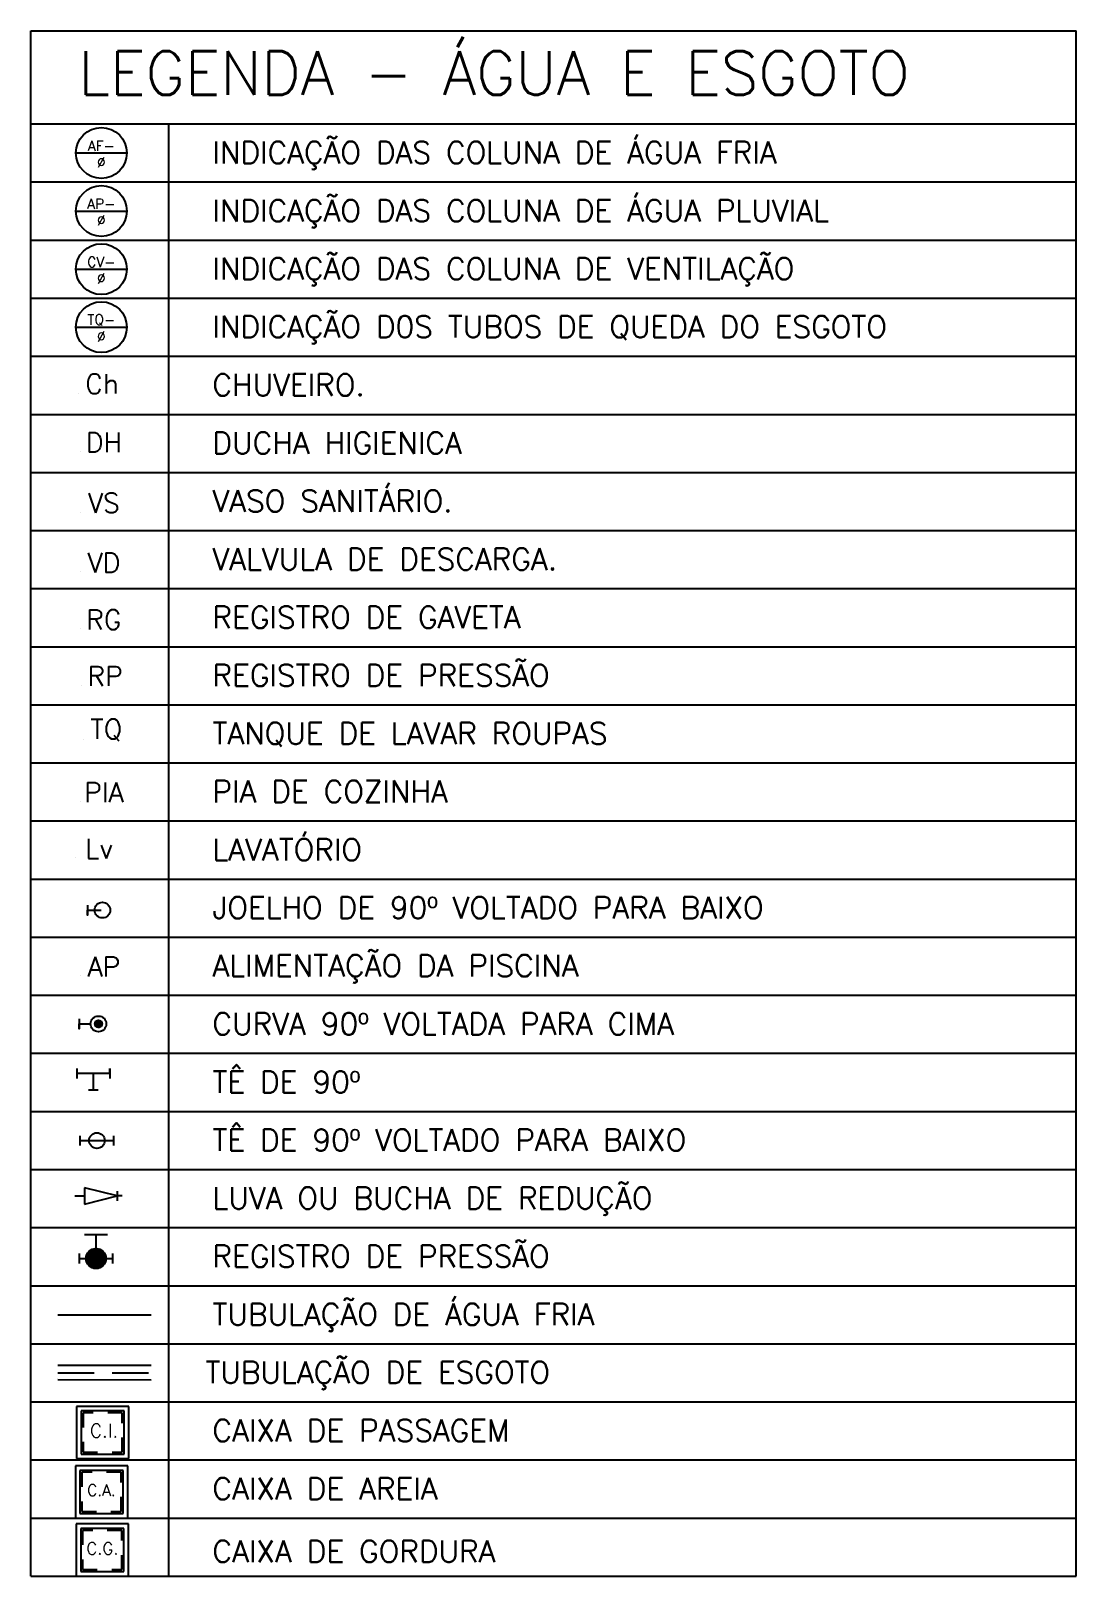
# Model space of a CAD drawing. Header units: millimetres. Extents: x -1292 to 2253, y 326 to 453.
# Drawn here: x 2198.53 to 2205.72, y 373.54 to 384.18 of the extents above; entities that cross this region are included whole.
import ezdxf
from ezdxf.enums import TextEntityAlignment as Align

# ---------------------------------------------------------------- set-up
doc = ezdxf.new("R2010")
doc.units = ezdxf.units.MM
doc.header["$LTSCALE"] = 0.5
doc.linetypes.add('HIDDEN', pattern=[9.525, 6.35, -3.175])
doc.linetypes.add('HIDDENX2', pattern=[0.75, 0.5, -0.25])
for name, color, linetype in [('Eixo', 4, 'HIDDENX2'), ('HIDROGRAFIA', 4, 'Continuous'), ('TUBULAÇÃO_ESGOTO', 5, 'Continuous'), ('TUBULAÇÃO_HIDRÁULICA', 5, 'Continuous'), ('TXT_0', 7, 'Continuous'), ('TXT_1', 2, 'Continuous'), ('TXT_2', 6, 'Continuous')]:
    doc.layers.add(name, color=color, linetype=linetype)
doc.styles.add('ADITIVOCAD', font='ROMANS.shx')
doc.styles.add('R80', font='simplex.shx', dxfattribs={"height": 12})

# ---------------------------------------------------------------- blocks, each defined once
blk = doc.blocks.new('Adh_Afn')
blk.add_line((-0.25, 0), (0.25, 0))
blk.add_circle((0, 0), 0.25)
at = {"flags": 8}
for tag, p in [('$AF', (0, 0.07)), ('$DIAM', (0, -0.091))]:
    blk.add_attdef(tag, text='', height=0.1, dxfattribs=at).set_placement(p, align=Align.MIDDLE)
blk = doc.blocks.new('ADH_HIUTILIZ1')
blk.add_line((0.12, 0), (0.12, 0))
at = {"flags": 8}
blk.add_attdef('$N', text='', height=0.09, dxfattribs=at).set_placement((0.2262, 0.0422), align=Align.MIDDLE)
blk = doc.blocks.new('Adh_cx_j90b')
blk.add_lwpolyline([(-0.068, 0.0225), (-0.068, -0.0225), (-0.068, 0), (-0.0056, 0)])
blk.add_circle((0, 0), 0.0359)
blk = doc.blocks.new('Adh_cx_c90c')
h = blk.add_hatch()
h.set_pattern_fill('_U', color=256, scale=0.002, angle=45, style=0, double=1, pattern_type=0)
h.set_pattern_definition([(45, (-6.0733674, -5.0413484), (-0.00141421356, 0.00141421356), []), (135, (-6.0733674, -5.0413484), (-0.00141421356, -0.00141421356), [])])
h.paths.add_polyline_path([(-0.017, 0, 1), (0.017, 0, 1)])
blk.add_lwpolyline([(-0.088, 0.0225), (-0.088, -0.0225), (-0.088, 0), (-0.0359, 0)])
for radius in [0.0359, 0.017]:
    blk.add_circle((0, 0), radius)
blk = doc.blocks.new('Adh_cx_te90')
for p, q in [((-0.075, -0.0225), (-0.075, 0.0225)), ((0.075, 0), (-0.075, 0)), ((0, -0.075), (0, 0)), ((0.075, 0), (0.075, 0.0225)), ((0.075, 0.0225), (0.075, -0.0225)), ((-0.0225, -0.075), (0.0225, -0.075))]:
    blk.add_line(p, q)
blk = doc.blocks.new('Adh_cx_te90b')
for p, q in [((-0.078, 0.0225), (-0.078, -0.0225)), ((-0.078, 0), (0.078, 0)), ((0.078, -0.0225), (0.078, 0.0225))]:
    blk.add_line(p, q)
blk.add_circle((0, 0), 0.0359)
blk = doc.blocks.new('Adh_cx_lvr')
for p, q in [((0, 0), (-0.15, 0.0375)), ((-0.15, 0.0375), (-0.15, -0.0375)), ((-0.15, -0.0375), (0, 0)), ((0, 0.0225), (0, -0.0225)), ((-0.195, 0), (-0.15, 0)), ((0.0225, 0), (0, 0))]:
    blk.add_line(p, q)
blk = doc.blocks.new('Adh_acs_rg')
h = blk.add_hatch()
h.set_pattern_fill('_U', color=256, scale=0.002, angle=45, style=0, double=1)
h.set_pattern_definition([(45, (-7.4131718, -5.1711377), (-0.00141421356, 0.00141421356), []), (135, (-7.4131718, -5.1711377), (-0.00141421356, -0.00141421356), [])])
h.paths.add_polyline_path([(-0.046, 0, 1), (0.046, 0, 1)])
for p, q in [((0.0525, 0.1082), (-0.0525, 0.1082)), ((0, 0.046), (0, 0.1082)), ((-0.078, 0.0225), (-0.078, -0.0225)), ((0.078, -0.0225), (0.078, 0.0225)), ((-0.078, 0), (-0.046, 0)), ((0.046, 0), (0.078, 0))]:
    blk.add_line(p, q)
blk.add_circle((0, 0), 0.046)
blk = doc.blocks.new('Adhs_RefTbl')
at = {"color": 0, "linetype": 'ByBlock', "ltscale": 0.5}
blk.add_line((-0.321, 0), (0.321, 0), dxfattribs=at)
blk = doc.blocks.new('inp_cx')
for p, q in [((40, 40), (-40, 40)), ((-40, 40), (-40, -40)), ((40, -40), (40, 40)), ((-40, -40), (40, -40))]:
    blk.add_line(p, q)
at = {"color": 1, "linetype": 'Continuous', "ltscale": 0.5}
for p, q in [((33, 33), (-33, 33)), ((-33, 33), (-33, -33)), ((33, -33), (33, 33)), ((-33, -33), (33, -33))]:
    blk.add_line(p, q, dxfattribs=at)
at = {"color": 1, "linetype": 'HIDDEN', "ltscale": 0.5}
for p, q in [((30, 30), (-30, 30)), ((-30, 30), (-30, -30)), ((30, -30), (30, 30)), ((-30, -30), (30, -30))]:
    blk.add_line(p, q, dxfattribs=at)
at = {"style": 'R80'}
blk.add_text('C.I.', height=20.59, dxfattribs=at).set_placement((-19.6, -7.5))
blk = doc.blocks.new('_cxgordu')
for p, q in [((40, 40), (-40, 40)), ((-40, 40), (-40, -40)), ((40, -40), (40, 40)), ((-40, -40), (40, -40))]:
    blk.add_line(p, q)
at = {"color": 1, "linetype": 'Continuous', "ltscale": 0.5}
for p, q in [((33, 33), (-33, 33)), ((-33, 33), (-33, -33)), ((33, -33), (33, 33)), ((-33, -33), (33, -33))]:
    blk.add_line(p, q, dxfattribs=at)
at = {"color": 1, "linetype": 'HIDDEN', "ltscale": 0.5}
for p, q in [((30, 30), (-30, 30)), ((-30, 30), (-30, -30)), ((30, -30), (30, 30)), ((-30, -30), (30, -30))]:
    blk.add_line(p, q, dxfattribs=at)
at = {"style": 'R80'}
blk.add_text('C.G.', height=18.48, dxfattribs=at).set_placement((-24.3, -6.9))
blk = doc.blocks.new('_cxareia')
for p, q in [((40, 40), (-40, 40)), ((-40, 40), (-40, -40)), ((40, -40), (40, 40)), ((-40, -40), (40, -40))]:
    blk.add_line(p, q)
at = {"color": 1, "linetype": 'Continuous', "ltscale": 0.5}
for p, q in [((33, 33), (-33, 33)), ((-33, 33), (-33, -33)), ((33, -33), (33, 33)), ((-33, -33), (33, -33))]:
    blk.add_line(p, q, dxfattribs=at)
at = {"color": 1, "linetype": 'HIDDEN', "ltscale": 0.5}
for p, q in [((30, 30), (-30, 30)), ((-30, 30), (-30, -30)), ((30, -30), (30, 30)), ((-30, -30), (30, -30))]:
    blk.add_line(p, q, dxfattribs=at)
at = {"style": 'R80'}
blk.add_text('C.A.', height=17.28, dxfattribs=at).set_placement((-22, -6.1))

msp = doc.modelspace()

# ---------------------------------------------------------------- linework, layer by layer
at = {"layer": 'Eixo'}
msp.add_line((2198.712, 374.938), (2199.354, 374.937), dxfattribs=at)
at = {"layer": 'TUBULAÇÃO_ESGOTO'}
for p, q in [((2199.354, 374.987), (2198.712, 374.988)), ((2199.354, 374.887), (2198.712, 374.888))]:
    msp.add_line(p, q, dxfattribs=at)
at = {"layer": 'TXT_1'}
for p, q in [((2198.527, 373.537), (2198.527, 384.177)), ((2198.527, 384.177), (2205.721, 384.177)), ((2198.527, 373.537), (2198.527, 384.177)), ((2205.721, 373.537), (2205.721, 384.177)), ((2198.527, 383.537), (2205.721, 383.537)), ((2199.477, 373.537), (2199.477, 383.537)), ((2198.527, 383.137), (2205.721, 383.137)), ((2198.527, 382.737), (2205.721, 382.737)), ((2198.527, 382.337), (2205.721, 382.337)), ((2198.527, 381.937), (2205.721, 381.937)), ((2198.527, 381.537), (2205.721, 381.537)), ((2198.527, 381.137), (2205.721, 381.137)), ((2198.527, 380.737), (2205.721, 380.737)), ((2198.527, 380.337), (2205.721, 380.337)), ((2198.527, 379.937), (2205.721, 379.937)), ((2198.527, 379.537), (2205.721, 379.537)), ((2198.527, 379.137), (2205.721, 379.137)), ((2198.527, 378.737), (2205.721, 378.737)), ((2198.527, 378.337), (2205.721, 378.337)), ((2198.527, 377.937), (2205.721, 377.937)), ((2198.527, 377.537), (2205.721, 377.537)), ((2198.527, 377.537), (2205.721, 377.537)), ((2198.527, 377.137), (2205.721, 377.137)), ((2198.527, 376.737), (2205.721, 376.737)), ((2198.527, 376.337), (2205.721, 376.337)), ((2198.527, 375.937), (2205.721, 375.937)), ((2198.527, 375.537), (2205.721, 375.537)), ((2198.527, 375.537), (2205.721, 375.537)), ((2198.527, 375.137), (2205.721, 375.137)), ((2198.527, 374.737), (2205.721, 374.737)), ((2198.527, 374.337), (2205.721, 374.337)), ((2198.527, 373.937), (2205.721, 373.937)), ((2198.527, 373.537), (2205.721, 373.537))]:
    msp.add_line(p, q, dxfattribs=at)

# ---------------------------------------------------------------- block references
at = {"layer": 'HIDROGRAFIA', "xscale": 0.004500000000462023, "yscale": 0.004500000000007276, "zscale": 0.0045}
for name, p in [('inp_cx', (2199.021, 374.526)), ('_cxareia', (2199.013, 374.117)), ('_cxgordu', (2199.018, 373.717))]:
    msp.add_blockref(name, p, dxfattribs=at)
at = {"layer": 'TUBULAÇÃO_HIDRÁULICA'}
msp.add_blockref('Adhs_RefTbl', (2199.033, 375.337), dxfattribs=at)
at = {"layer": 'TXT_1'}
ref = msp.add_blockref('Adh_Afn', (2199.012, 383.337), dxfattribs=dict(at, xscale=0.6999999999998181, yscale=0.6999999999998181, zscale=0.7))
ref.add_attrib('$AF', 'AF-', dxfattribs={"layer": '0', "height": 0.07, "style": 'ADITIVOCAD', "flags": 8}).set_placement((2199.012, 383.386), align=Align.MIDDLE)
ref.add_attrib('$DIAM', '%%C', dxfattribs={"layer": '0', "height": 0.07, "style": 'ADITIVOCAD', "flags": 8}).set_placement((2199.012, 383.274), align=Align.MIDDLE)
ref = msp.add_blockref('Adh_Afn', (2199.012, 382.937), dxfattribs=dict(at, xscale=0.6999999999998181, yscale=0.6999999999998181, zscale=0.7))
ref.add_attrib('$AF', 'AP-', dxfattribs={"layer": '0', "height": 0.07, "style": 'ADITIVOCAD', "flags": 8}).set_placement((2199.012, 382.986), align=Align.MIDDLE)
ref.add_attrib('$DIAM', '%%C', dxfattribs={"layer": '0', "height": 0.07, "style": 'ADITIVOCAD', "flags": 8}).set_placement((2199.012, 382.874), align=Align.MIDDLE)
ref = msp.add_blockref('Adh_Afn', (2199.012, 382.537), dxfattribs=dict(at, xscale=0.6999999999998181, yscale=0.6999999999998181, zscale=0.7))
ref.add_attrib('$AF', 'CV-', dxfattribs={"layer": '0', "height": 0.07, "style": 'ADITIVOCAD', "flags": 8}).set_placement((2199.012, 382.586), align=Align.MIDDLE)
ref.add_attrib('$DIAM', '%%C', dxfattribs={"layer": '0', "height": 0.07, "style": 'ADITIVOCAD', "flags": 8}).set_placement((2199.012, 382.474), align=Align.MIDDLE)
ref = msp.add_blockref('Adh_Afn', (2199.012, 382.137), dxfattribs=dict(at, xscale=0.6999999999998181, yscale=0.6999999999998181, zscale=0.7))
ref.add_attrib('$AF', 'TQ-', dxfattribs={"layer": '0', "height": 0.07, "style": 'ADITIVOCAD', "flags": 8}).set_placement((2199.012, 382.186), align=Align.MIDDLE)
ref.add_attrib('$DIAM', '%%C', dxfattribs={"layer": '0', "height": 0.07, "style": 'ADITIVOCAD', "flags": 8}).set_placement((2199.012, 382.074), align=Align.MIDDLE)
ref = msp.add_blockref('ADH_HIUTILIZ1', (2198.677, 381.683), dxfattribs=dict(at, xscale=1.5, yscale=1.5, zscale=1.5))
ref.add_attrib('$N', 'Ch', dxfattribs={"layer": '0', "height": 0.135, "style": 'ADITIVOCAD', "flags": 8}).set_placement((2199.016, 381.747), align=Align.MIDDLE)
ref = msp.add_blockref('ADH_HIUTILIZ1', (2198.69, 381.281), dxfattribs=dict(at, xscale=1.5, yscale=1.5, zscale=1.5))
ref.add_attrib('$N', 'DH', dxfattribs={"layer": '0', "height": 0.135, "style": 'ADITIVOCAD', "flags": 8}).set_placement((2199.029, 381.344), align=Align.MIDDLE)
ref = msp.add_blockref('ADH_HIUTILIZ1', (2198.69, 380.863), dxfattribs=dict(at, xscale=1.5, yscale=1.5, zscale=1.5))
ref.add_attrib('$N', 'VS', dxfattribs={"layer": '0', "height": 0.135, "style": 'ADITIVOCAD', "flags": 8}).set_placement((2199.029, 380.927), align=Align.MIDDLE)
ref = msp.add_blockref('ADH_HIUTILIZ1', (2198.69, 380.452), dxfattribs=dict(at, xscale=1.5, yscale=1.5, zscale=1.5))
ref.add_attrib('$N', 'VD', dxfattribs={"layer": '0', "height": 0.135, "style": 'ADITIVOCAD', "flags": 8}).set_placement((2199.029, 380.515), align=Align.MIDDLE)
ref = msp.add_blockref('ADH_HIUTILIZ1', (2198.69, 380.06), dxfattribs=dict(at, xscale=1.5, yscale=1.5, zscale=1.5))
ref.add_attrib('$N', 'RG', dxfattribs={"layer": '0', "height": 0.135, "style": 'ADITIVOCAD', "flags": 8}).set_placement((2199.029, 380.123), align=Align.MIDDLE)
ref = msp.add_blockref('ADH_HIUTILIZ1', (2198.698, 379.67), dxfattribs=dict(at, xscale=1.5, yscale=1.5, zscale=1.5))
ref.add_attrib('$N', 'RP', dxfattribs={"layer": '0', "height": 0.135, "style": 'ADITIVOCAD', "flags": 8}).set_placement((2199.037, 379.734), align=Align.MIDDLE)
ref = msp.add_blockref('ADH_HIUTILIZ1', (2198.707, 379.299), dxfattribs=dict(at, xscale=1.5, yscale=1.5, zscale=1.5))
ref.add_attrib('$N', 'TQ', dxfattribs={"layer": '0', "height": 0.135, "style": 'ADITIVOCAD', "flags": 8}).set_placement((2199.046, 379.363), align=Align.MIDDLE)
ref = msp.add_blockref('ADH_HIUTILIZ1', (2198.69, 378.87), dxfattribs=dict(at, xscale=1.5, yscale=1.5, zscale=1.5))
ref.add_attrib('$N', 'PIA', dxfattribs={"layer": '0', "height": 0.135, "style": 'ADITIVOCAD', "flags": 8}).set_placement((2199.029, 378.934), align=Align.MIDDLE)
ref = msp.add_blockref('ADH_HIUTILIZ1', (2198.656, 378.484), dxfattribs=dict(at, xscale=1.5, yscale=1.5, zscale=1.5))
ref.add_attrib('$N', 'Lv', dxfattribs={"layer": '0', "height": 0.135, "style": 'ADITIVOCAD', "flags": 8}).set_placement((2198.995, 378.547), align=Align.MIDDLE)
at = {"layer": 'TXT_1', "xscale": 1.5, "yscale": 1.5, "zscale": 1.5}
for name, p in [('Adh_cx_j90b', (2199.019, 378.123)), ('Adh_cx_c90c', (2198.992, 377.34)), ('Adh_cx_te90', (2198.957, 376.998)), ('Adh_cx_te90b', (2198.981, 376.536)), ('Adh_cx_lvr', (2199.121, 376.155)), ('Adh_acs_rg', (2198.975, 375.724))]:
    msp.add_blockref(name, p, dxfattribs=at)
at = {"layer": 'TXT_1'}
ref = msp.add_blockref('ADH_HIUTILIZ1', (2198.69, 377.67), dxfattribs=dict(at, xscale=1.5, yscale=1.5, zscale=1.5))
ref.add_attrib('$N', 'AP', dxfattribs={"layer": '0', "height": 0.135, "style": 'ADITIVOCAD', "flags": 8}).set_placement((2199.029, 377.734), align=Align.MIDDLE)

# ---------------------------------------------------------------- texts
at = {"layer": 'TXT_0', "style": 'ADITIVOCAD'}
for s, p in [('INDICAÇÃO DAS COLUNA DE ÁGUA FRIA', (2199.777, 383.265)), ('INDICAÇÃO DAS COLUNA DE ÁGUA PLUVIAL', (2199.777, 382.865)), ('INDICAÇÃO DAS COLUNA DE VENTILAÇÃO', (2199.777, 382.465)), ('INDICAÇÃO D0S TUBOS DE QUEDA DO ESGOTO', (2199.777, 382.065)), ('CHUVEIRO.', (2199.777, 381.665)), ('DUCHA HIGIENICA', (2199.777, 381.265)), ('VASO SANITÁRIO.', (2199.777, 380.865)), ('VALVULA DE DESCARGA.', (2199.777, 380.465)), ('REGISTRO DE GAVETA', (2199.777, 380.065)), ('REGISTRO DE PRESSÃO', (2199.777, 379.665)), ('TANQUE DE LAVAR ROUPAS', (2199.777, 379.265)), ('PIA DE COZINHA', (2199.777, 378.865)), ('LAVATÓRIO', (2199.777, 378.465)), ('JOELHO DE 90º VOLTADO PARA BAIXO', (2199.777, 378.065)), ('ALIMENTAÇÃO DA PISCINA', (2199.777, 377.665)), ('CURVA 90º VOLTADA PARA CIMA', (2199.777, 377.265)), ('TÊ DE 90º', (2199.777, 376.865)), ('TÊ DE 90º VOLTADO PARA BAIXO', (2199.777, 376.465)), ('LUVA OU BUCHA DE REDUÇÃO', (2199.777, 376.065)), ('REGISTRO DE PRESSÃO', (2199.777, 375.665)), ('TUBULAÇÃO DE ÁGUA FRIA', (2199.777, 375.265)), ('TUBULAÇÃO DE ESGOTO', (2199.728, 374.865)), ('CAIXA DE PASSAGEM', (2199.777, 374.465)), ('CAIXA DE AREIA', (2199.777, 374.065)), ('CAIXA DE GORDURA', (2199.777, 373.633))]:
    msp.add_text(s, height=0.15, dxfattribs=at).set_placement(p)
at = {"layer": 'TXT_2', "style": 'ADITIVOCAD'}
msp.add_text('LEGENDA - ÁGUA E ESGOTO', height=0.3, dxfattribs=at).set_placement((2198.854, 383.737))

doc.saveas('drawing.dxf')
